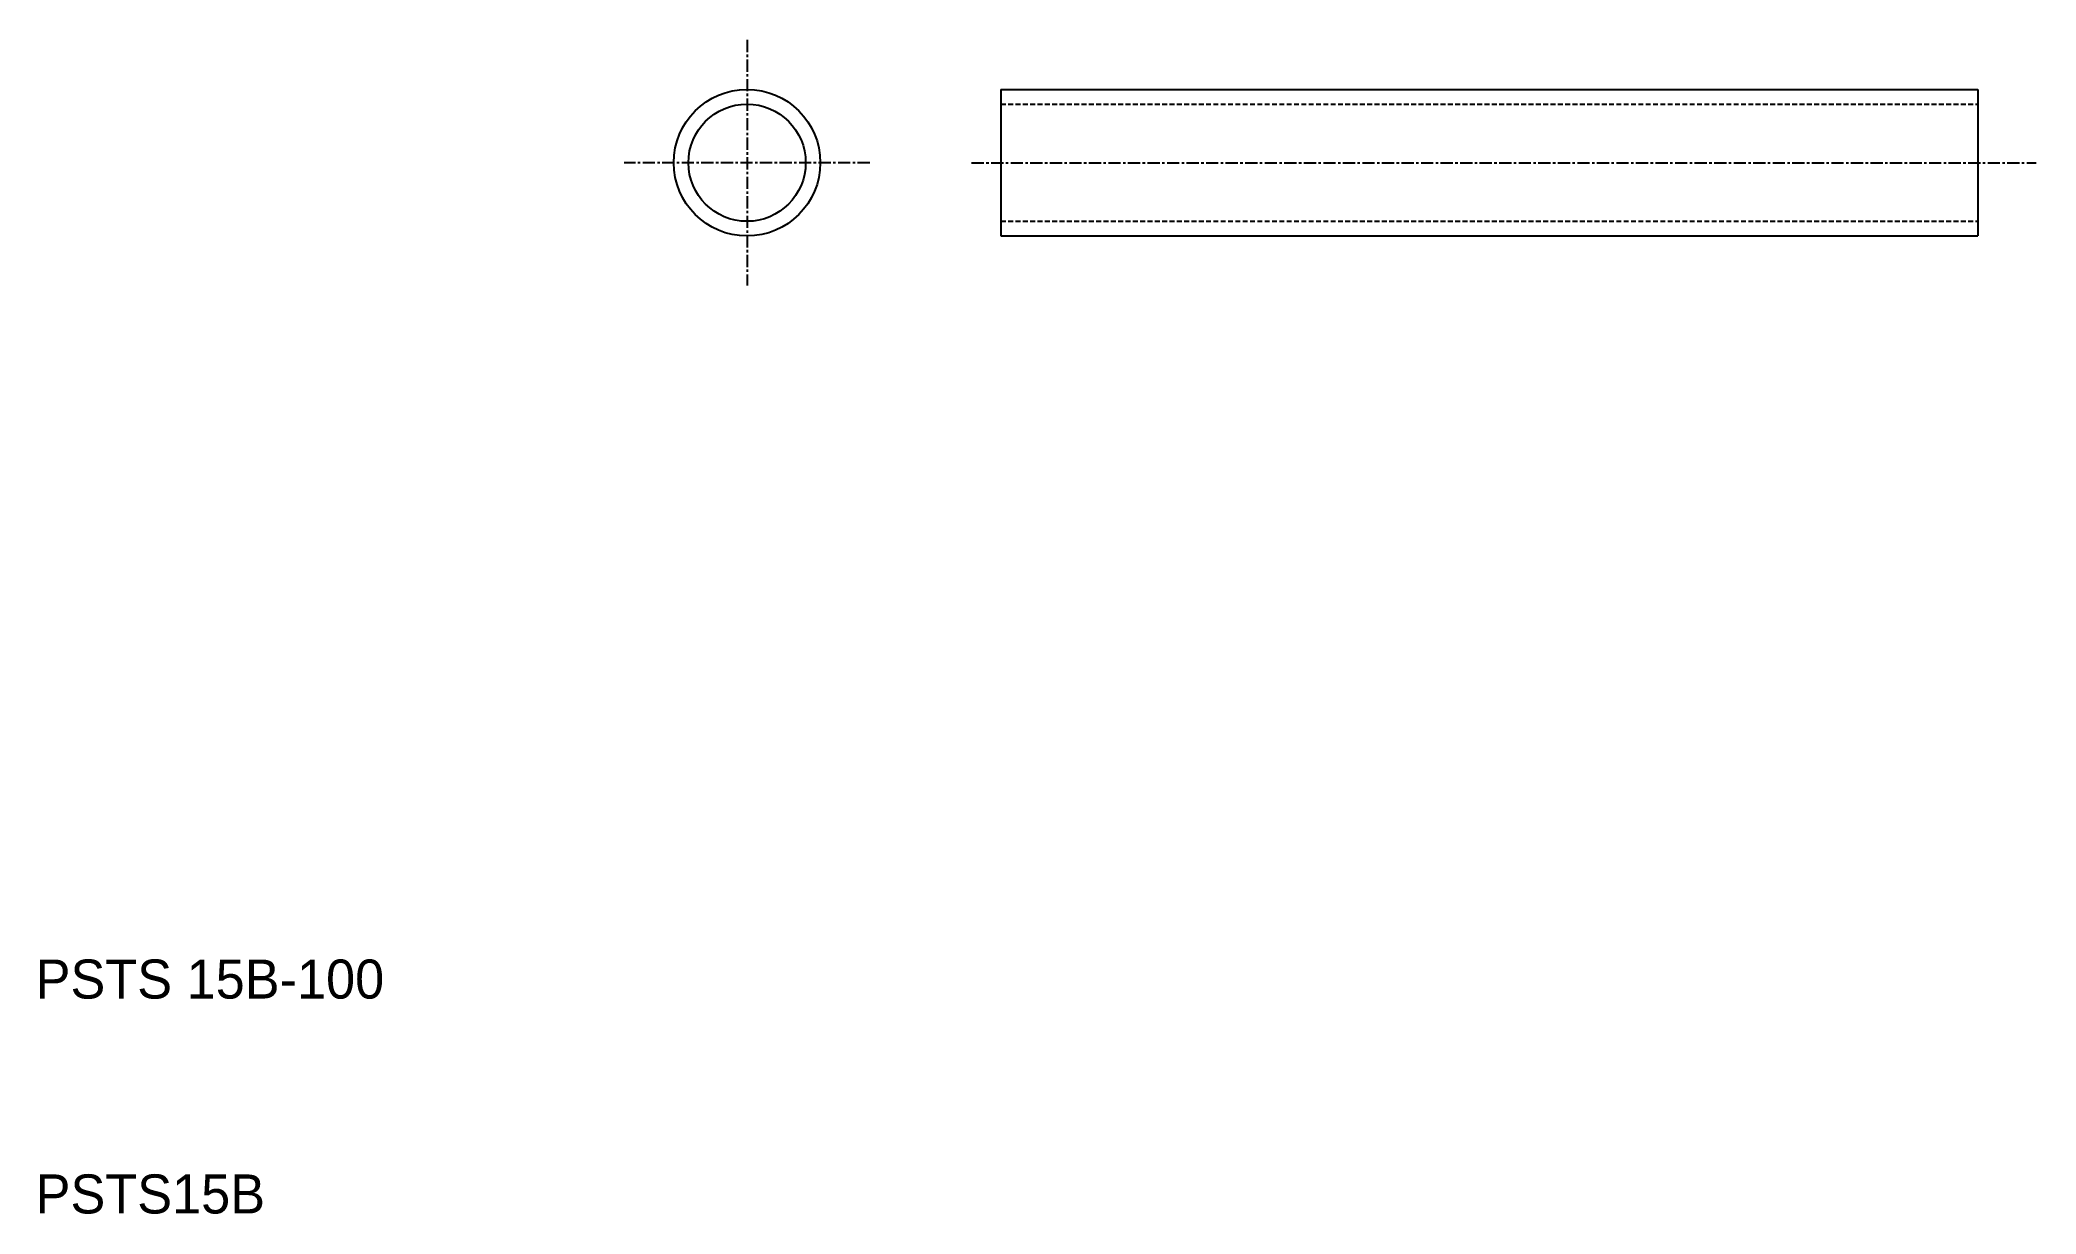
# Model space of a CAD drawing. Extents: x 194 to 398, y 123 to 243.
import ezdxf

# ---------------------------------------------------------------- set-up
doc = ezdxf.new("R2010")
doc.units = 0
doc.linetypes.add('CENTER', pattern=[2, 1.25, -0.25, 0.25, -0.25])
doc.linetypes.add('DASHED', pattern=[0.75, 0.5, -0.25])
doc.layers.get('0').update_dxf_attribs({"linetype": 'CONTINUOUS'})
doc.layers.add('CENTER', color=1, linetype='CENTER')

msp = doc.modelspace()

# ---------------------------------------------------------------- linework, layer by layer
at = {"color": 7, "linetype": 'CONTINUOUS'}
for p, q in [((292.16, 238.2), (392.16, 238.2)), ((292.16, 238.2), (292.16, 223.2)), ((392.16, 238.2), (392.16, 223.2)), ((292.16, 223.2), (392.16, 223.2))]:
    msp.add_line(p, q, dxfattribs=at)
at = {"color": 3, "linetype": 'DASHED'}
for p, q in [((292.16, 236.7), (392.16, 236.7)), ((292.16, 224.7), (392.16, 224.7))]:
    msp.add_line(p, q, dxfattribs=at)
for radius in [7.5, 6]:
    msp.add_circle((266.17, 230.7), radius)
at = {"layer": 'CENTER', "color": 1, "linetype": 'CENTER'}
for p, q in [((266.17, 243.27), (266.17, 218.13)), ((278.74, 230.7), (253.6, 230.7)), ((289.16, 230.7), (398.11, 230.7))]:
    msp.add_line(p, q, dxfattribs=at)

# ---------------------------------------------------------------- texts
at = {"color": 7, "linetype": 'CONTINUOUS'}
for s, p in [('PSTS 15B-100', (193.35, 145.13)), ('PSTS15B', (193.35, 123.13))]:
    msp.add_text(s, height=4, dxfattribs=at).set_placement(p)

doc.saveas('drawing.dxf')
